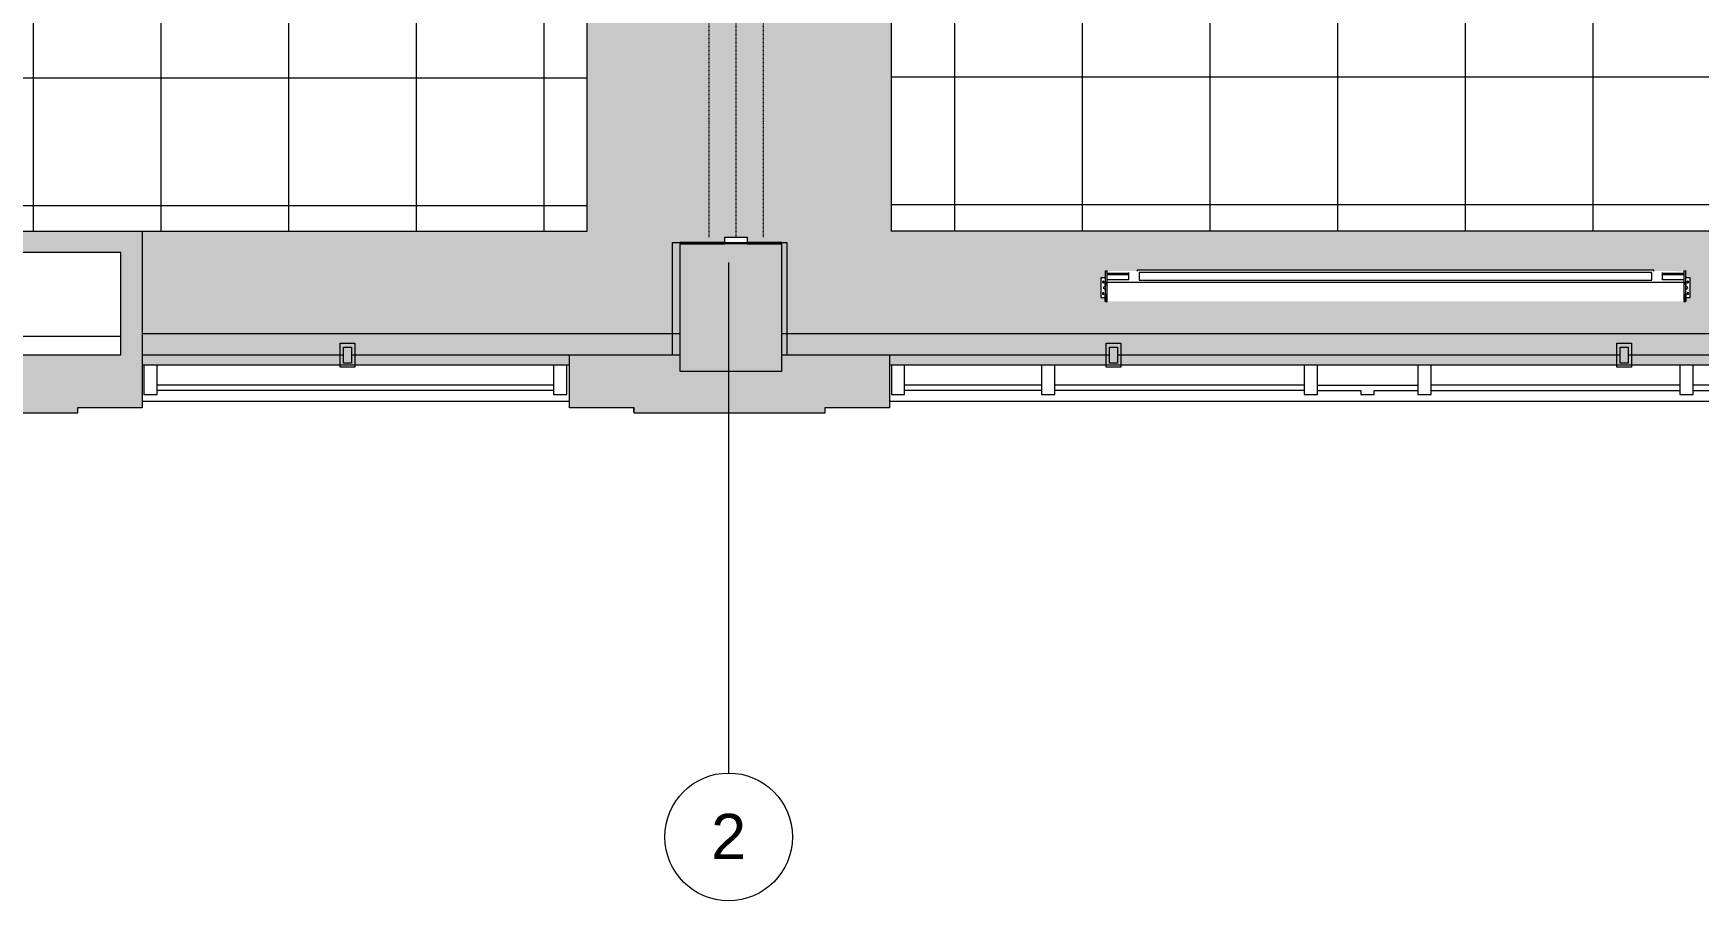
# Model space of a CAD drawing. Header units: inches. Extents: x 389 to 3083, y 11893 to 13691.
# Drawn here: x 789.4 to 1102.5, y 12012.5 to 12175.6 of the extents above; entities that cross this region are included whole.
import ezdxf

# ---------------------------------------------------------------- set-up
doc = ezdxf.new("R2010")
doc.units = ezdxf.units.IN
doc.header["$MEASUREMENT"] = 0
doc.linetypes.add('X2$0$Dash', pattern=[0.25, 0.125, -0.125])
for name, color, linetype, lineweight in [('X2$0$A-CLNG', 13, 'Continuous', 13), ('X2$0$A-CLNG-PATT', 13, 'Continuous', 13), ('X2$0$A-Cols-Extr', 7, 'Continuous', 9), ('X2$0$A-GLAZ', 151, 'Continuous', 13), ('X2$0$A-WALL', 113, 'Continuous', 13), ('X2$0$A-Wall-Extr', 7, 'Continuous', 9), ('X2$0$A-WALL-PATT', 111, 'Continuous', 13), ('X2$0$E-ELEC-FIXT', 91, 'Continuous', 9), ('X2$0$Plaza America_Tower 1_2nd Floor -REVIT_dwg', 8, 'Continuous', 9), ('X2$0$Q-SPCQ', 91, 'Continuous', 9), ('X2$0$Q-SPCQ-HDLN', 91, 'X2$0$Dash', 9), ('X2$0$S-COLS', 52, 'Continuous', 13), ('X2$0$S-GRID', 1, 'Continuous', 9), ('X2$0$S-GRID-IDEN', 1, 'Continuous', 9)]:
    doc.layers.add(name, color=color, linetype=linetype, lineweight=lineweight)
doc.styles.add('X2$0$Swis721 Lt BT', font='swissl.ttf', dxfattribs={"height": 8.514638})

# ---------------------------------------------------------------- blocks, each defined once
blk = doc.blocks.new('X2$0$PS - Duplex - Duplex-V1-FIRST FLOOR')
at = {"layer": 'X2$0$E-ELEC-FIXT'}
for p, q in [((-1.375, -2.25), (-1.375, 2.25)), ((-1.375, 2.25), (1.375, 2.25)), ((-0.75, -1.5), (-0.75, 1.5)), ((-0.75, 1.5), (0.75, 1.5)), ((0.75, 1.5), (0.75, -1.5)), ((1.375, 2.25), (1.375, -2.25)), ((1.375, -2.25), (-1.375, -2.25)), ((0.75, -1.5), (-0.75, -1.5))]:
    blk.add_line(p, q, dxfattribs=at)
blk = doc.blocks.new('X2$0$Plaza America_Tower 1_2nd Floor -REVIT_dwg-5250115-FIRST FLOOR')
at = {"layer": 'X2$0$A-Cols-Extr', "flags": 128}
blk.add_lwpolyline([(25851.16, 12115.17), (25851.16, 12136.23), (25872.64, 12136.23), (25872.64, 12115.17)], dxfattribs=at)
at = {"layer": 'X2$0$A-GLAZ'}
for p, q in [((25751.48, 12115.17), (25789.35, 12115.17)), ((25790.85, 12115.17), (25831.82, 12115.17)), ((25891.98, 12115.17), (25933.35, 12115.17)), ((25934.85, 12115.17), (26029.35, 12115.17)), ((26030.85, 12115.17), (26071.82, 12115.17)), ((25828.82, 12109.42), (25754.32, 12109.42)), ((25828.82, 12108.42), (25754.32, 12108.42)), ((25920.57, 12109.42), (25894.82, 12109.42)), ((25920.57, 12108.42), (25894.82, 12108.42)), ((25969.95, 12109.42), (25923.07, 12109.42)), ((25969.95, 12108.42), (25923.07, 12108.42)), ((25972.45, 12109.42), (25991.32, 12109.42)), ((25993.82, 12109.48), (26040.57, 12109.48)), ((25993.82, 12108.42), (26040.57, 12108.42)), ((26043.07, 12109.48), (26068.82, 12109.48)), ((26043.07, 12108.42), (26068.82, 12108.42)), ((25751.48, 12106.42), (25831.82, 12106.42)), ((25891.98, 12106.42), (26071.82, 12106.42))]:
    blk.add_line(p, q, dxfattribs=at)
at = {"layer": 'X2$0$A-GLAZ', "flags": 128}
for points in [[(25751.82, 12107.67), (25754.32, 12107.67), (25754.32, 12113.17), (25751.82, 12113.17)], [(25828.82, 12113.17), (25828.82, 12107.67), (25831.32, 12107.67), (25831.32, 12113.17)], [(25894.82, 12107.67), (25894.82, 12113.17), (25892.32, 12113.17), (25892.32, 12107.67)], [(25920.57, 12113.17), (25920.57, 12107.67), (25923.07, 12107.67), (25923.07, 12113.17)], [(25972.45, 12113.17), (25969.95, 12113.17), (25969.95, 12107.67), (25972.45, 12107.67)], [(25991.32, 12113.17), (25991.32, 12107.67), (25993.82, 12107.67), (25993.82, 12113.17)], [(26040.57, 12113.21), (26040.57, 12107.71), (26043.07, 12107.71), (26043.07, 12113.21)]]:
    blk.add_lwpolyline(points, close=True, dxfattribs=at)
blk.add_lwpolyline([(25972.45, 12108.42), (25980.57, 12108.42), (25980.57, 12107.67), (25983.07, 12107.67), (25983.07, 12108.42), (25991.32, 12108.42)], dxfattribs=at)
at = {"layer": 'X2$0$A-Wall-Extr'}
blk.add_line((25698.33, 12118.67), (25747.48, 12118.67), dxfattribs=at)
at = {"layer": 'X2$0$A-Wall-Extr', "flags": 128}
blk.add_lwpolyline([(25843.82, 12105.17), (25843.82, 12104.43), (25843.98, 12104.43)], dxfattribs=at)
blk = doc.blocks.new('X2$0$W- Folding_Partition - Modernfold 942-5326125-FIRST FLOOR')
at = {"layer": 'X2$0$Q-SPCQ'}
for p, q in [((-55, -23.11), (-55, 15.11)), ((-55, 15.11), (-50.75, 15.11)), ((-50.75, 15.11), (-50.75, -23.11)), ((-50.5, -23.11), (-50.5, 15.11)), ((-50.5, 15.11), (-46.25, 15.11)), ((-46.25, 15.11), (-46.25, -23.11)), ((-45.92, -23.11), (-45.92, 15.11)), ((-45.92, 15.11), (-41.67, 15.11)), ((-41.67, 15.11), (-41.67, -23.11)), ((-41.42, -23.11), (-41.42, 15.11)), ((-41.42, 15.11), (-37.17, 15.11)), ((-37.17, 15.11), (-37.17, -23.11)), ((-36.83, -23.11), (-36.83, 15.11)), ((-36.83, 15.11), (-32.58, 15.11)), ((-32.58, 15.11), (-32.58, -23.11)), ((-32.33, -23.11), (-32.33, 15.11)), ((-32.33, 15.11), (-28.08, 15.11)), ((-28.08, 15.11), (-28.08, -23.11)), ((-27.75, -23.11), (-27.75, 15.11)), ((-27.75, 15.11), (-23.5, 15.11)), ((-23.5, 15.11), (-23.5, -23.11)), ((-23.25, -23.11), (-23.25, 15.11)), ((-23.25, 15.11), (-19, 15.11)), ((-19, 15.11), (-19, -23.11)), ((-323.18, 1.12), (-322.93, 1.12)), ((-323.18, -6.13), (-323.18, -1.88)), ((-323.18, -1.88), (-321.93, -1.88)), ((-321.93, -1.88), (-321.93, -6.13)), ((-18.75, -6.13), (-18.75, -1.88)), ((-18.75, -1.88), (-17.5, -1.88)), ((-17.5, -1.88), (-17.5, -6.13)), ((-321.93, -6.13), (-323.18, -6.13)), ((-17.5, -6.13), (-18.75, -6.13)), ((-323.18, -9.13), (-322.93, -9.13)), ((-50.75, -23.11), (-55, -23.11)), ((-46.25, -23.11), (-50.5, -23.11)), ((-41.67, -23.11), (-45.92, -23.11)), ((-37.17, -23.11), (-41.42, -23.11)), ((-32.58, -23.11), (-36.83, -23.11)), ((-28.08, -23.11), (-32.33, -23.11)), ((-23.5, -23.11), (-27.75, -23.11)), ((-19, -23.11), (-23.25, -23.11))]:
    blk.add_line(p, q, dxfattribs=at)
at = {"layer": 'X2$0$Q-SPCQ-HDLN'}
for p, q in [((-19, 1.12), (-321.93, 1.12)), ((-19, -4), (-321.93, -4)), ((-19, -9.13), (-321.93, -9.13))]:
    blk.add_line(p, q, dxfattribs=at)
blk = doc.blocks.new('X2$0$Concrete-Rectangular-Column - 19 X 24-V4-FIRST FLOOR')
at = {"layer": 'X2$0$S-COLS'}
blk.add_hatch(color=256, dxfattribs=at).paths.add_polyline_path([(-7.8, -12), (9.5, -12), (9.5, 12), (-9.5, 12), (-9.5, -12)], flags=0)
for p, q in [((-9.5, 12), (-1.16, 12)), ((-9.5, -12), (-9.5, 12)), ((3.09, 12), (9.5, 12)), ((9.5, 12), (9.5, -12)), ((9.5, -12), (-9.5, -12))]:
    blk.add_line(p, q, dxfattribs=at)
blk = doc.blocks.new('X2$0$ElectricScreen_Contour-Electrol_HDTV-Format_Dalite - Parametric-5194675-FIRST FLOOR')
at = {"layer": 'X2$0$Q-SPCQ'}
for p, q in [((-64.96, 0.93), (-64.96, 0.93)), ((-64.96, 0.76), (-64.96, 0.75)), ((-64.96, 0.75), (-64.96, -0.9)), ((-64.89, 1), (-64.58, 1)), ((-64.58, -1.15), (-64.58, 1)), ((-60.58, 0.48), (-64.58, 0.48)), ((-64.58, 0.33), (-60.58, 0.33)), ((-60.58, 0.69), (-60.58, -0.69)), ((-58.93, 1.13), (-58.93, 0.95)), ((38.16, 1.13), (-58.93, 1.13)), ((37.82, 0.73), (-58.58, 0.73)), ((-58.58, 0.73), (-58.58, -0.73)), ((37.82, -0.73), (37.82, 0.73)), ((38.16, 0.95), (38.16, 1.13)), ((39.82, -0.69), (39.82, 0.69)), ((43.82, 0.48), (39.82, 0.48)), ((39.82, 0.33), (43.82, 0.33)), ((43.82, 1), (43.82, -1.15)), ((43.82, 1), (44.13, 1)), ((44.2, -0.9), (44.2, 0.75)), ((-65.77, -0.33), (-65.77, -3.99)), ((-64.96, -0.33), (-65.77, -0.33)), ((-64.96, -0.9), (-64.96, -0.93)), ((-64.96, -0.93), (-64.96, -0.9)), ((-64.96, -1.68), (-64.96, -0.9)), ((-64.96, -0.93), (-64.96, -1.01)), ((-64.96, -1.01), (-64.96, -0.93)), ((-64.96, -1.01), (-64.96, -1.24)), ((-64.96, -1.24), (-64.96, -1.01)), ((-64.96, -1.24), (-64.96, -1.43)), ((-64.96, -1.43), (-64.96, -1.24)), ((-64.96, -1.43), (-64.96, -1.68)), ((-64.96, -1.68), (-64.96, -1.43)), ((-64.96, -1.68), (-64.96, -3.29)), ((-64.93, -1.14), (-64.93, -1.65)), ((-64.89, -1.15), (-64.58, -1.15)), ((-64.58, -0.63), (-60.58, -0.63)), ((-64.58, -1.12), (43.82, -1.12)), ((-64.58, -1.14), (-64.58, -1.2)), ((-64.58, -1.17), (-64.58, -1.15)), ((-64.58, -1.23), (-64.58, -1.17)), ((-64.58, -1.38), (-64.58, -1.23)), ((-64.58, -1.51), (-64.58, -1.38)), ((-64.58, -1.68), (-64.58, -1.51)), ((-64.58, -3.29), (-64.58, -1.68)), ((-58.58, -0.73), (37.82, -0.73)), ((39.82, -0.63), (43.82, -0.63)), ((43.82, -1.2), (43.82, -1.14)), ((43.82, -1.15), (43.82, -1.17)), ((43.82, -1.15), (44.13, -1.15)), ((43.82, -1.17), (43.82, -1.23)), ((43.82, -1.23), (43.82, -1.38)), ((43.82, -1.38), (43.82, -1.51)), ((43.82, -1.51), (43.82, -1.68)), ((43.82, -1.68), (43.82, -3.29)), ((44.16, -1.65), (44.16, -1.14)), ((45.01, -0.33), (44.2, -0.33)), ((44.2, -0.93), (44.2, -0.9)), ((44.2, -0.9), (44.2, -1.68)), ((44.2, -0.9), (44.2, -0.93)), ((44.2, -1.01), (44.2, -0.93)), ((44.2, -0.93), (44.2, -1.01)), ((44.2, -1.24), (44.2, -1.01)), ((44.2, -1.01), (44.2, -1.24)), ((44.2, -1.43), (44.2, -1.24)), ((44.2, -1.24), (44.2, -1.43)), ((44.2, -1.68), (44.2, -1.43)), ((44.2, -1.43), (44.2, -1.68)), ((44.2, -3.29), (44.2, -1.68)), ((45.01, -3.99), (45.01, -0.33)), ((-65.77, -3.99), (-64.96, -3.99)), ((-64.96, -3.29), (-64.96, -3.5)), ((-64.96, -3.5), (-64.96, -3.29)), ((-64.96, -4.41), (-64.96, -3.29)), ((-64.96, -3.5), (-64.96, -3.68)), ((-64.96, -3.68), (-64.96, -3.5)), ((-64.96, -3.68), (-64.96, -3.83)), ((-64.96, -3.83), (-64.96, -3.68)), ((-64.96, -3.83), (-64.96, -3.99)), ((-64.96, -3.99), (-64.96, -3.83)), ((-64.96, -3.99), (-64.96, -4.14)), ((-64.96, -4.14), (-64.96, -3.99)), ((-64.96, -4.14), (-64.96, -4.28)), ((-64.96, -4.28), (-64.96, -4.14)), ((-64.96, -4.28), (-64.96, -4.34)), ((-64.96, -4.34), (-64.96, -4.28)), ((-64.96, -4.34), (-64.96, -4.42)), ((-64.96, -4.42), (-64.96, -4.34)), ((-64.96, -4.5), (-64.96, -4.41)), ((-64.96, -4.43), (-64.96, -4.41)), ((-64.96, -4.42), (-64.96, -4.47)), ((-64.96, -4.47), (-64.96, -4.42)), ((-64.96, -4.44), (-64.96, -4.43)), ((-64.96, -4.46), (-64.96, -4.44)), ((-64.96, -4.48), (-64.96, -4.46)), ((-64.96, -4.47), (-64.96, -4.5)), ((-64.96, -4.5), (-64.96, -4.47)), ((-64.96, -4.49), (-64.96, -4.48)), ((-64.96, -4.5), (-64.96, -4.49)), ((-64.96, -4.5), (-64.93, -4.5)), ((-64.96, -4.5), (-64.96, -4.5)), ((-64.96, -4.5), (-64.96, -4.5)), ((-64.96, -4.5), (-64.96, -4.5)), ((-64.96, -4.5), (-64.96, -4.5)), ((-64.96, -4.68), (-64.96, -4.68)), ((-64.93, -3.29), (-64.93, -4.72)), ((-64.89, -4.75), (-64.58, -4.75)), ((-64.58, -3.54), (-64.58, -3.29)), ((-64.58, -3.76), (-64.58, -3.54)), ((-64.58, -3.95), (-64.58, -3.76)), ((-64.58, -4.14), (-64.58, -3.95)), ((-64.58, -4.31), (-64.58, -4.14)), ((-64.58, -4.49), (-64.58, -4.31)), ((-64.58, -4.56), (-64.58, -4.49)), ((-64.58, -4.65), (-64.58, -4.56)), ((-64.58, -4.71), (-64.58, -4.65)), ((-64.58, -4.75), (-64.58, -4.71)), ((-64.58, -4.71), (-64.58, -4.72)), ((-64.58, -4.75), (-64.58, -4.73)), ((-64.58, -4.75), (-64.58, -4.75)), ((-64.58, -4.75), (-64.58, -4.75)), ((43.82, -3.29), (43.82, -3.54)), ((43.82, -3.54), (43.82, -3.76)), ((43.82, -3.76), (43.82, -3.95)), ((43.82, -3.95), (43.82, -4.14)), ((43.82, -4.14), (43.82, -4.31)), ((43.82, -4.31), (43.82, -4.49)), ((43.82, -4.49), (43.82, -4.56)), ((43.82, -4.56), (43.82, -4.65)), ((43.82, -4.65), (43.82, -4.71)), ((43.82, -4.71), (43.82, -4.75)), ((43.82, -4.72), (43.82, -4.71)), ((43.82, -4.73), (43.82, -4.75)), ((43.82, -4.75), (44.13, -4.75)), ((43.82, -4.75), (43.82, -4.75)), ((43.82, -4.75), (43.82, -4.75)), ((44.16, -4.72), (44.16, -3.29)), ((44.16, -4.5), (44.2, -4.5)), ((44.2, -3.5), (44.2, -3.29)), ((44.2, -3.29), (44.2, -4.41)), ((44.2, -3.29), (44.2, -3.5)), ((44.2, -3.68), (44.2, -3.5)), ((44.2, -3.5), (44.2, -3.68)), ((44.2, -3.83), (44.2, -3.68)), ((44.2, -3.68), (44.2, -3.83)), ((44.2, -3.99), (44.2, -3.83)), ((44.2, -3.83), (44.2, -3.99)), ((44.2, -3.99), (45.01, -3.99)), ((44.2, -4.14), (44.2, -3.99)), ((44.2, -3.99), (44.2, -4.14)), ((44.2, -4.28), (44.2, -4.14)), ((44.2, -4.14), (44.2, -4.28)), ((44.2, -4.34), (44.2, -4.28)), ((44.2, -4.28), (44.2, -4.34)), ((44.2, -4.42), (44.2, -4.34)), ((44.2, -4.34), (44.2, -4.42)), ((44.2, -4.41), (44.2, -4.5)), ((44.2, -4.41), (44.2, -4.43)), ((44.2, -4.47), (44.2, -4.42)), ((44.2, -4.42), (44.2, -4.47)), ((44.2, -4.43), (44.2, -4.44)), ((44.2, -4.44), (44.2, -4.46)), ((44.2, -4.46), (44.2, -4.48)), ((44.2, -4.5), (44.2, -4.47)), ((44.2, -4.47), (44.2, -4.5)), ((44.2, -4.48), (44.2, -4.49)), ((44.2, -4.49), (44.2, -4.5)), ((44.2, -4.5), (44.2, -4.5)), ((44.2, -4.5), (44.2, -4.5)), ((44.2, -4.5), (44.2, -4.5)), ((44.2, -4.5), (44.2, -4.5)), ((44.2, -4.68), (44.2, -4.68))]:
    blk.add_line(p, q, dxfattribs=at)
at = {"layer": 'X2$0$Q-SPCQ', "flags": 128}
for points in [[(-64.96, 0.92), (-64.96, 0.92), (-64.96, 0.91), (-64.96, 0.91), (-64.96, 0.91)], [(-64.96, 0.92), (-64.96, 0.92), (-64.96, 0.92), (-64.96, 0.92), (-64.96, 0.92)], [(-64.96, 0.91), (-64.96, 0.9), (-64.96, 0.9), (-64.96, 0.89), (-64.96, 0.89), (-64.96, 0.88)], [(-64.96, 0.88), (-64.96, 0.88), (-64.96, 0.87), (-64.96, 0.86), (-64.96, 0.86), (-64.96, 0.85)], [(-64.96, 0.85), (-64.96, 0.84), (-64.96, 0.84), (-64.96, 0.83), (-64.96, 0.82), (-64.96, 0.81)], [(-64.96, 0.81), (-64.96, 0.8), (-64.96, 0.79), (-64.96, 0.79), (-64.96, 0.78), (-64.96, 0.77), (-64.96, 0.76)], [(44.2, 0.91), (44.2, 0.91), (44.2, 0.91), (44.2, 0.92), (44.2, 0.92)], [(44.2, 0.92), (44.2, 0.92), (44.2, 0.92), (44.2, 0.92), (44.2, 0.92)], [(44.2, 0.88), (44.2, 0.89), (44.2, 0.89), (44.2, 0.9), (44.2, 0.9), (44.2, 0.91)], [(44.2, 0.85), (44.2, 0.86), (44.2, 0.87), (44.2, 0.87), (44.2, 0.88), (44.2, 0.88)], [(44.2, 0.81), (44.2, 0.82), (44.2, 0.83), (44.2, 0.84), (44.2, 0.85), (44.2, 0.85)], [(44.2, 0.76), (44.2, 0.77), (44.2, 0.78), (44.2, 0.79), (44.2, 0.8), (44.2, 0.81), (44.2, 0.81)], [(44.2, 0.75), (44.2, 0.76), (44.2, 0.76)], [(-64.96, -3.53), (-64.96, -3.48), (-64.96, -3.42), (-64.96, -3.36), (-64.96, -3.31), (-64.96, -3.29)], [(-64.96, -3.74), (-64.96, -3.68), (-64.96, -3.63), (-64.96, -3.58), (-64.96, -3.53)], [(-64.96, -3.91), (-64.96, -3.86), (-64.96, -3.81), (-64.96, -3.76), (-64.96, -3.74)], [(-64.96, -4.1), (-64.96, -4.05), (-64.96, -4), (-64.96, -3.95), (-64.96, -3.91)], [(-64.96, -4.26), (-64.96, -4.22), (-64.96, -4.18), (-64.96, -4.13), (-64.96, -4.1)], [(-64.96, -4.43), (-64.96, -4.4), (-64.96, -4.36), (-64.96, -4.32), (-64.96, -4.29), (-64.96, -4.26)], [(-64.96, -4.41), (-64.96, -4.42), (-64.96, -4.43), (-64.96, -4.44), (-64.96, -4.45), (-64.96, -4.46)], [(-64.96, -4.5), (-64.96, -4.47), (-64.96, -4.44), (-64.96, -4.43)], [(-64.96, -4.46), (-64.96, -4.47), (-64.96, -4.48), (-64.96, -4.49), (-64.96, -4.5), (-64.96, -4.5)], [(-64.96, -4.5), (-64.96, -4.51), (-64.96, -4.52), (-64.96, -4.53), (-64.96, -4.54), (-64.96, -4.55), (-64.96, -4.56)], [(-64.96, -4.59), (-64.96, -4.57), (-64.96, -4.54), (-64.96, -4.52), (-64.96, -4.5)], [(-64.96, -4.56), (-64.96, -4.57), (-64.96, -4.58), (-64.96, -4.58), (-64.96, -4.59), (-64.96, -4.6), (-64.96, -4.6)], [(-64.96, -4.64), (-64.96, -4.63), (-64.96, -4.61), (-64.96, -4.59), (-64.96, -4.59)], [(-64.96, -4.6), (-64.96, -4.61), (-64.96, -4.62), (-64.96, -4.62), (-64.96, -4.63), (-64.96, -4.63)], [(-64.96, -4.63), (-64.96, -4.64), (-64.96, -4.65), (-64.96, -4.65), (-64.96, -4.66), (-64.96, -4.66), (-64.96, -4.66)], [(-64.96, -4.68), (-64.96, -4.67), (-64.96, -4.66), (-64.96, -4.65), (-64.96, -4.64)], [(-64.96, -4.66), (-64.96, -4.66), (-64.96, -4.67), (-64.96, -4.67), (-64.96, -4.67), (-64.96, -4.68), (-64.96, -4.68)], [(-64.96, -4.68), (-64.96, -4.68), (-64.96, -4.68), (-64.96, -4.68)], [(-64.96, -4.68), (-64.96, -4.68), (-64.96, -4.68), (-64.96, -4.68)], [(-64.89, -4.75), (-64.89, -4.75), (-64.89, -4.75), (-64.89, -4.75), (-64.9, -4.75), (-64.9, -4.75), (-64.9, -4.75), (-64.91, -4.75), (-64.91, -4.75), (-64.91, -4.75), (-64.91, -4.75), (-64.92, -4.75), (-64.92, -4.75), (-64.92, -4.75), (-64.92, -4.74), (-64.93, -4.74), (-64.93, -4.74), (-64.93, -4.74), (-64.93, -4.74), (-64.93, -4.74), (-64.94, -4.73), (-64.94, -4.73), (-64.94, -4.73), (-64.94, -4.73), (-64.94, -4.72), (-64.95, -4.72), (-64.95, -4.72), (-64.95, -4.72), (-64.95, -4.71), (-64.95, -4.71), (-64.95, -4.71), (-64.95, -4.71), (-64.95, -4.7), (-64.95, -4.7), (-64.96, -4.7), (-64.96, -4.7), (-64.96, -4.69), (-64.96, -4.69), (-64.96, -4.69)], [(44.2, -4.68), (44.2, -4.69), (44.2, -4.69), (44.2, -4.69), (44.19, -4.7), (44.19, -4.7), (44.19, -4.7), (44.19, -4.7), (44.19, -4.71), (44.19, -4.71), (44.19, -4.71), (44.19, -4.71), (44.19, -4.72), (44.19, -4.72), (44.18, -4.72), (44.18, -4.72), (44.18, -4.73), (44.18, -4.73), (44.18, -4.73), (44.18, -4.73), (44.17, -4.73), (44.17, -4.74), (44.17, -4.74), (44.17, -4.74), (44.17, -4.74), (44.16, -4.74), (44.16, -4.74), (44.16, -4.75), (44.16, -4.75), (44.15, -4.75), (44.15, -4.75), (44.15, -4.75), (44.15, -4.75), (44.14, -4.75), (44.14, -4.75), (44.14, -4.75), (44.13, -4.75), (44.13, -4.75), (44.13, -4.75), (44.13, -4.75), (44.13, -4.75)], [(44.2, -3.29), (44.2, -3.34), (44.2, -3.4), (44.2, -3.45), (44.2, -3.51), (44.2, -3.53)], [(44.2, -3.53), (44.2, -3.59), (44.2, -3.64), (44.2, -3.69), (44.2, -3.74)], [(44.2, -3.74), (44.2, -3.79), (44.2, -3.84), (44.2, -3.89), (44.2, -3.91)], [(44.2, -3.91), (44.2, -3.96), (44.2, -4.01), (44.2, -4.06), (44.2, -4.1)], [(44.2, -4.1), (44.2, -4.14), (44.2, -4.19), (44.2, -4.23), (44.2, -4.26)], [(44.2, -4.26), (44.2, -4.3), (44.2, -4.34), (44.2, -4.37), (44.2, -4.41), (44.2, -4.43)], [(44.2, -4.46), (44.2, -4.45), (44.2, -4.44), (44.2, -4.43), (44.2, -4.42), (44.2, -4.41)], [(44.2, -4.43), (44.2, -4.46), (44.2, -4.49), (44.2, -4.5)], [(44.2, -4.5), (44.2, -4.49), (44.2, -4.48), (44.2, -4.47), (44.2, -4.46), (44.2, -4.46)], [(44.2, -4.56), (44.2, -4.55), (44.2, -4.54), (44.2, -4.53), (44.2, -4.52), (44.2, -4.51), (44.2, -4.5)], [(44.2, -4.5), (44.2, -4.52), (44.2, -4.55), (44.2, -4.57), (44.2, -4.59)], [(44.2, -4.6), (44.2, -4.59), (44.2, -4.59), (44.2, -4.58), (44.2, -4.57), (44.2, -4.56), (44.2, -4.56)], [(44.2, -4.59), (44.2, -4.61), (44.2, -4.62), (44.2, -4.64), (44.2, -4.64)], [(44.2, -4.63), (44.2, -4.63), (44.2, -4.62), (44.2, -4.61), (44.2, -4.61), (44.2, -4.6)], [(44.2, -4.66), (44.2, -4.66), (44.2, -4.65), (44.2, -4.65), (44.2, -4.64), (44.2, -4.63), (44.2, -4.63)], [(44.2, -4.64), (44.2, -4.65), (44.2, -4.67), (44.2, -4.67), (44.2, -4.68)], [(44.2, -4.68), (44.2, -4.68), (44.2, -4.67), (44.2, -4.67), (44.2, -4.67), (44.2, -4.66), (44.2, -4.66)], [(44.2, -4.68), (44.2, -4.68), (44.2, -4.68), (44.2, -4.68), (44.2, -4.68)], [(44.2, -4.68), (44.2, -4.68), (44.2, -4.68), (44.2, -4.68)]]:
    blk.add_lwpolyline(points, dxfattribs=at)
at = {"layer": 'X2$0$Q-SPCQ'}
for centre, radius, start, end in [((-65.34, -1.09), 0.151, 0, 180), ((-65.34, -1.09), 0.151, 180, 360), ((-65.34, -3.24), 0.151, 0, 180), ((-65.1, -2.16), 0.21, 45, 180), ((-65.1, -2.16), 0.21, 180, 315), ((44.34, -2.16), 0.21, 360, 135), ((44.34, -2.16), 0.21, 225, 360), ((44.58, -1.09), 0.151, 360, 180), ((44.58, -1.09), 0.151, 180, 360), ((44.58, -3.24), 0.151, 360, 180), ((-65.34, -3.24), 0.151, 180, 360), ((44.58, -3.24), 0.151, 180, 360)]:
    blk.add_arc(centre, radius, start, end, dxfattribs=at)
for points in [[(-64.96, 0.93), (-64.96, 0.93), (-64.96, 0.94), (-64.95, 0.95), (-64.95, 0.96), (-64.94, 0.97), (-64.94, 0.98), (-64.93, 0.98), (-64.92, 0.99), (-64.91, 0.99), (-64.9, 0.99), (-64.89, 1), (-64.89, 1)], [(44.13, 1), (44.13, 1), (44.14, 0.99), (44.15, 0.99), (44.16, 0.99), (44.17, 0.98), (44.18, 0.98), (44.18, 0.97), (44.19, 0.96), (44.19, 0.95), (44.19, 0.94), (44.2, 0.93), (44.2, 0.93)], [(-64.96, -1.08), (-64.96, -1.08), (-64.96, -1.09), (-64.95, -1.1), (-64.95, -1.11), (-64.94, -1.12), (-64.94, -1.13), (-64.93, -1.13), (-64.92, -1.14), (-64.91, -1.14), (-64.9, -1.15), (-64.89, -1.15), (-64.89, -1.15)], [(44.13, -1.15), (44.13, -1.15), (44.14, -1.15), (44.15, -1.14), (44.16, -1.14), (44.17, -1.13), (44.18, -1.13), (44.18, -1.12), (44.19, -1.11), (44.19, -1.1), (44.19, -1.09), (44.2, -1.08), (44.2, -1.08)]]:
    blk.add_open_spline(points, degree=3, knots=[0, 0, 0, 0, 0.166667, 0.25, 0.333333, 0.416667, 0.5, 0.583333, 0.666667, 0.75, 0.833333, 1, 1, 1, 1], dxfattribs=at)
blk = doc.blocks.new('X2$0$Grid - Grid Head - Circle-50561-FIRST FLOOR')
at = {"layer": 'X2$0$S-GRID-IDEN'}
blk.add_circle((0, 0), 0.125, dxfattribs=at)

msp = doc.modelspace()

# ---------------------------------------------------------------- hatches: boundary and pattern name
at = {"layer": 'X2$0$A-CLNG-PATT'}
h = msp.add_hatch(dxfattribs=at)
h.set_pattern_fill('FP2_63', color=256, style=0, pattern_type=2)
h.set_pattern_definition([(0, (-24941.6016, 0), (15.36, 3.84), [1.267, -10.253, 1.267, -10.253, -61.44]), (0, (-24941.6016, 0), (15.36, 3.84), [-23.04, 1.267, -21.773, 1.267, -10.253, -26.88]), (0, (-24941.6016, 0), (15.36, 3.84), [-57.6, 1.267, -6.413, 1.267, -17.933]), (120, (-24935.8416, 1.92), (-11.00553755, 11.3821502), [1.267, -10.253, 1.267, -10.253, -61.44]), (120, (-24935.8416, 1.92), (-11.00553755, 11.3821502), [-23.04, 1.267, -21.773, 1.267, -10.253, -26.88]), (120, (-24935.8416, 1.92), (-11.00553755, 11.3821502), [-57.6, 1.267, -6.413, 1.267, -17.933]), (240, (-24933.9216, 9.6), (-4.35446245, -15.2221502), [1.267, -10.253, 1.267, -10.253, -61.44]), (240, (-24933.9216, 9.6), (-4.35446245, -15.2221502), [-23.04, 1.267, -21.773, 1.267, -10.253, -26.88]), (240, (-24933.9216, 9.6), (-4.35446245, -15.2221502), [-57.6, 1.267, -6.413, 1.267, -17.933])])
h.paths.add_polyline_path([(749.72, 12113.17), (749.72, 12115.17), (752.73, 12115.17), (752.73, 12119.17), (598.68, 12119.17), (598.71, 12115.17), (604.97, 12115.17), (604.97, 12113.17), (700.38, 12113.17)], flags=0)
h.paths.add_polyline_path([(2630.46, 12113.17), (2710.45, 12113.17), (2710.45, 12120.17), (2609.88, 12120.17), (2609.88, 12116.17), (2630.46, 12116.17)], flags=0)
h.paths.add_polyline_path([(2786.25, 12113.17), (2915.46, 12113.17), (2915.46, 12116.17), (2921.83, 12116.17), (2921.83, 12120.17), (2770.45, 12120.17), (2770.45, 12113.17)], flags=0)
h.paths.add_polyline_path([(960.55, 12113.17), (1130.22, 12113.17), (1130.22, 12115.17), (1151.04, 12115.17), (1151.04, 12119.17), (930.04, 12119.17), (930.04, 12115.17), (950.38, 12115.17), (950.38, 12113.17), (950.68, 12113.17)], flags=0)
h.paths.add_polyline_path([(1430.38, 12113.17), (1509.71, 12113.17), (1509.71, 12116.42), (1514.71, 12116.42), (1514.71, 12119.17), (1410.04, 12119.17), (1410.04, 12115.17), (1430.38, 12115.17)], flags=0)
h.paths.add_polyline_path([(2090.04, 12113.17), (2090.04, 12116.17), (2110.87, 12116.17), (2110.87, 12120.17), (2004.87, 12120.17), (2004.87, 12116.23), (2009.71, 12116.23), (2009.71, 12113.17), (2013.18, 12113.17)], flags=0)
h.paths.add_polyline_path([(809.88, 12113.17), (890.22, 12113.17), (890.22, 12115.17), (911.04, 12115.17), (911.04, 12119.17), (809.88, 12119.17), (809.88, 12115.17)], flags=0)
h.paths.add_polyline_path([(1218.41, 12113.17), (1370.22, 12113.17), (1370.22, 12115.17), (1391.04, 12115.17), (1391.04, 12119.17), (1222.66, 12119.17), (1222.66, 12113.24), (1217.78, 12113.24), (1217.78, 12119.17), (1170.04, 12119.17), (1170.04, 12115.17), (1190.38, 12115.17), (1190.38, 12113.17), (1217.78, 12113.17)], flags=0)
h.paths.add_polyline_path([(2330.04, 12113.21), (2330.04, 12116.17), (2350.63, 12116.17), (2350.6, 12120.17), (2252.57, 12120.17), (2252.57, 12113.28), (2247.7, 12113.28), (2247.7, 12120.17), (2146.21, 12120.17), (2146.21, 12116.17), (2150.21, 12116.17), (2150.21, 12113.21), (2264.78, 12113.21)], flags=0)
h.paths.add_polyline_path([(2438.6, 12113.21), (2574.41, 12113.21), (2574.41, 12120.17), (2369.63, 12120.17), (2369.63, 12116.17), (2390.21, 12116.17), (2390.21, 12113.21)], flags=0)
h.paths.add_polyline_path([(2766.2, 12116.17), (2766.2, 12120.17), (2714.7, 12120.17), (2714.7, 12116.17), (2756.79, 12116.17)], flags=0)
h.paths.add_polyline_path([(2582.46, 12116.17), (2590.88, 12116.17), (2590.88, 12120.17), (2578.66, 12120.17), (2578.66, 12116.17)], flags=0)
h.paths.add_polyline_path([(2141.33, 12116.17), (2141.33, 12120.17), (2129.87, 12120.17), (2129.87, 12116.17), (2138.04, 12116.17)], flags=0)
h.paths.add_polyline_path([(2950.45, 12141.26), (2950.45, 12150.42), (2952.95, 12150.42), (2952.95, 12295.1), (2950.7, 12295.1), (2950.7, 12337.45), (2946.7, 12337.45), (2946.7, 12141.26), (2950.44, 12141.26)], flags=0)
h.paths.add_polyline_path([(573.78, 12141.56), (573.78, 12341.92), (569.72, 12341.92), (569.71, 12295.17), (567.46, 12295.17), (567.46, 12150.42), (569.78, 12150.42), (569.78, 12141.56)], flags=0)
h.paths.add_polyline_path([(2946.48, 12365.35), (2950.71, 12365.35), (2950.72, 12412.17), (2952.97, 12412.17), (2952.97, 12492.67), (2950.72, 12492.67), (2950.72, 12552.67), (2952.7, 12552.67), (2952.7, 12633.17), (2950.45, 12633.17), (2950.42, 12641.67), (2946.45, 12641.67), (2946.45, 12365.35)], flags=0)
h.paths.add_polyline_path([(569.72, 12365.92), (573.72, 12365.92), (573.72, 12403.92), (569.72, 12403.92), (569.72, 12385.92)], flags=0)
h.paths.add_polyline_path([(569.72, 12408.79), (573.72, 12408.79), (573.72, 12512.67), (569.72, 12512.67), (569.71, 12492.67), (567.72, 12492.67), (567.72, 12412.17), (569.72, 12412.17), (569.72, 12408.79)], flags=0)
h.paths.add_polyline_path([(2946.45, 12688.92), (2950.45, 12688.92), (2950.45, 12711.17), (2952.58, 12711.17), (2952.58, 12791.83), (2950.7, 12791.83), (2950.7, 12844.17), (2946.45, 12844.17), (2946.45, 12689.78)], flags=0)
h.paths.add_polyline_path([(2950.61, 12849.04), (2950.7, 12849.04), (2950.72, 12852.67), (2952.7, 12852.67), (2952.7, 12933.17), (2950.45, 12933.17), (2950.45, 12959.85), (2946.45, 12959.85), (2946.45, 12849.04), (2946.71, 12849.04)], flags=0)
h = msp.add_hatch(dxfattribs=at)
h.set_pattern_fill('FP2_1', color=256, style=0, pattern_type=2)
h.set_pattern_definition([(0, (-24941.6016, 0), (30.72, 7.68), [1.267, -21.773, 1.267, -21.773, -122.88]), (0, (-24941.6016, 0), (30.72, 7.68), [-46.08, 1.267, -44.813, 1.267, -21.773, -53.76]), (0, (-24941.6016, 0), (30.72, 7.68), [-115.2, 1.267, -14.093, 1.267, -37.133]), (120, (-24930.0816, 3.84), (-22.0110751, 22.7643004), [1.267, -21.773, 1.267, -21.773, -122.88]), (120, (-24930.0816, 3.84), (-22.0110751, 22.7643004), [-46.08, 1.267, -44.813, 1.267, -21.773, -53.76]), (120, (-24930.0816, 3.84), (-22.0110751, 22.7643004), [-115.2, 1.267, -14.093, 1.267, -37.133]), (240, (-24926.2416, 19.2), (-8.7089249, -30.4443004), [1.267, -21.773, 1.267, -21.773, -122.88]), (240, (-24926.2416, 19.2), (-8.7089249, -30.4443004), [-46.08, 1.267, -44.813, 1.267, -21.773, -53.76]), (240, (-24926.2416, 19.2), (-8.7089249, -30.4443004), [-115.2, 1.267, -14.093, 1.267, -37.133])])
h.paths.add_polyline_path([(752.73, 12119.17), (752.73, 12138.4), (598.71, 12138.4), (598.71, 12119.17), (700.38, 12119.17)], flags=0)
h.paths.add_polyline_path([(1251.26, 12119.17), (1391.04, 12119.17), (1391.04, 12138.4), (1251.26, 12138.4), (1251.26, 12428.38), (1496.71, 12463.2), (1496.71, 12138.4), (1410.04, 12138.4), (1410.04, 12119.17), (1514.71, 12119.17), (1514.71, 12483.93), (1250.52, 12446.45), (1250.52, 12475.51), (1222.52, 12475.51), (1222.52, 12474.26), (1218.27, 12474.26), (1218.27, 12475.51), (1194.52, 12475.51), (1194.52, 12438.51), (950.68, 12403.92), (949.51, 12403.92), (949.51, 12441.66), (923.63, 12441.66), (923.63, 12440.41), (919.38, 12440.41), (919.38, 12441.66), (893.51, 12441.66), (893.51, 12403.92), (573.72, 12403.92), (573.72, 12365.92), (588.71, 12365.92), (588.71, 12341.92), (573.78, 12341.92), (573.78, 12141.56), (591.78, 12141.56), (591.78, 12385.92), (893.51, 12385.92), (893.51, 12138.4), (809.88, 12138.4), (809.88, 12119.17), (911.04, 12119.17), (911.04, 12136.23), (919.38, 12136.23), (919.38, 12137.23), (923.63, 12137.23), (923.63, 12136.23), (930.04, 12136.23), (930.04, 12119.17), (1151.04, 12119.17), (1151.04, 12138.4), (950.68, 12138.4), (950.68, 12385.74), (1189.65, 12419.64), (1189.65, 12138.4), (1170.04, 12138.4), (1170.04, 12119.17), (1217.78, 12119.17), (1217.78, 12136.17), (1218.27, 12136.17), (1218.27, 12137.42), (1222.52, 12137.42), (1222.52, 12136.17), (1222.66, 12136.17), (1222.66, 12119.17)], flags=0)
h.paths.add_polyline_path([(990.11, 12129.59), (990.46, 12128.7), (990.59, 12128.69), (990.67, 12128.76), (990.68, 12128.87), (990.61, 12128.96), (990.5, 12128.98), (990.41, 12128.91), (990.37, 12128.87), (990.19, 12129.36)], flags=0)
h.paths.add_polyline_path([(1100.89, 12129.59), (1100.6, 12128.87), (1100.53, 12128.96), (1100.42, 12128.98), (1100.33, 12128.91), (1100.32, 12128.79), (1100.38, 12128.7), (1100.5, 12128.69), (1100.59, 12128.76), (1100.81, 12129.36)], flags=0)
h.paths.add_polyline_path([(1058.89, 12125.2), (990.95, 12125.2), (990.92, 12125.93), (990.11, 12125.93), (990.11, 12129.59), (990.92, 12129.59), (990.96, 12130.91), (990.99, 12130.92), (996.95, 12130.89), (996.95, 12131.06), (1094.04, 12131.06), (1094.04, 12130.89), (1100.07, 12130.86), (1100.08, 12129.59), (1100.89, 12129.59), (1100.89, 12125.93), (1100.08, 12125.93), (1100.04, 12125.2), (1069.75, 12125.2)], flags=0)
h.paths.add_polyline_path([(1100.89, 12125.93), (1100.53, 12126.81), (1100.4, 12126.82), (1100.33, 12126.76), (1100.31, 12126.64), (1100.38, 12126.55), (1100.5, 12126.53), (1100.59, 12126.61), (1100.62, 12126.64), (1100.81, 12126.16)], flags=0)
h.paths.add_polyline_path([(990.11, 12125.93), (990.39, 12126.64), (990.46, 12126.55), (990.58, 12126.53), (990.67, 12126.61), (990.68, 12126.72), (990.61, 12126.81), (990.5, 12126.83), (990.41, 12126.76), (990.19, 12126.16)], flags=0)
h.paths.add_polyline_path([(1100.22, 12127.55), (1100.37, 12127.61), (1100.43, 12127.76), (1100.37, 12127.91), (1100.22, 12127.97), (1100.08, 12127.91), (1100.12, 12127.58), (1100.17, 12127.55)], flags=0)
h.paths.add_polyline_path([(990.78, 12127.55), (990.92, 12127.61), (990.88, 12127.94), (990.72, 12127.96), (990.59, 12127.86), (990.57, 12127.7), (990.67, 12127.58), (990.72, 12127.55)], flags=0)
h.paths.add_polyline_path([(582.13, 12190.41), (583.01, 12190.77), (583.02, 12190.9), (582.95, 12190.98), (582.84, 12190.99), (582.75, 12190.92), (582.73, 12190.81), (582.8, 12190.72), (582.84, 12190.68), (582.36, 12190.5)], flags=0)
h.paths.add_polyline_path([(582.13, 12301.2), (582.84, 12300.91), (582.75, 12300.84), (582.73, 12300.73), (582.8, 12300.64), (582.92, 12300.62), (583.01, 12300.69), (583.02, 12300.81), (582.95, 12300.9), (582.7, 12300.99)], flags=0)
h.paths.add_polyline_path([(585.78, 12301.2), (584.9, 12300.84), (584.89, 12300.71), (584.95, 12300.64), (585.07, 12300.62), (585.16, 12300.69), (585.18, 12300.81), (585.11, 12300.9), (585.07, 12300.93), (585.67, 12301.16)], flags=0)
h.paths.add_polyline_path([(585.07, 12190.41), (582.13, 12190.41), (582.13, 12191.23), (580.8, 12191.27), (580.79, 12191.3), (580.78, 12197.26), (580.66, 12197.26), (580.66, 12294.35), (580.83, 12294.35), (580.86, 12300.38), (582.13, 12300.38), (582.13, 12301.2), (585.78, 12301.2), (585.78, 12300.38), (586.51, 12300.35), (586.51, 12191.26), (585.78, 12191.23), (585.78, 12190.41), (585.11, 12190.41)], flags=0)
h.paths.add_polyline_path([(585.78, 12190.41), (585.07, 12190.7), (585.16, 12190.77), (585.18, 12190.89), (585.11, 12190.98), (584.99, 12190.99), (584.9, 12190.91), (584.88, 12190.81), (584.95, 12190.72), (585.55, 12190.5)], flags=0)
h.paths.add_polyline_path([(583.95, 12190.87), (584.1, 12190.94), (584.16, 12191.08), (584.1, 12191.23), (583.77, 12191.19), (583.75, 12191.03), (583.85, 12190.9), (583.9, 12190.88)], flags=0)
h.paths.add_polyline_path([(1504.67, 12262.54), (1505.55, 12262.9), (1505.56, 12263.03), (1505.49, 12263.11), (1505.38, 12263.12), (1505.29, 12263.05), (1505.27, 12262.94), (1505.34, 12262.85), (1505.38, 12262.81), (1504.9, 12262.63)], flags=0)
h.paths.add_polyline_path([(1504.67, 12373.33), (1505.38, 12373.04), (1505.29, 12372.97), (1505.27, 12372.86), (1505.34, 12372.77), (1505.47, 12372.75), (1505.55, 12372.82), (1505.56, 12372.93), (1505.49, 12373.03), (1504.9, 12373.25)], flags=0)
h.paths.add_polyline_path([(1505.47, 12262.54), (1504.67, 12262.54), (1504.67, 12263.36), (1503.34, 12263.4), (1503.33, 12263.43), (1503.32, 12269.39), (1503.2, 12269.39), (1503.2, 12366.48), (1503.37, 12366.48), (1503.4, 12372.51), (1504.67, 12372.51), (1504.67, 12373.33), (1508.32, 12373.33), (1508.33, 12372.51), (1509.05, 12372.48), (1509.05, 12263.39), (1508.32, 12263.36), (1508.32, 12262.54), (1505.52, 12262.54)], flags=0)
h.paths.add_polyline_path([(1508.32, 12262.54), (1507.61, 12262.83), (1507.7, 12262.9), (1507.72, 12263.01), (1507.65, 12263.11), (1507.53, 12263.12), (1507.44, 12263.04), (1507.42, 12262.94), (1507.49, 12262.85), (1508.1, 12262.63)], flags=0)
h.paths.add_polyline_path([(1506.49, 12263), (1506.64, 12263.06), (1506.7, 12263.21), (1506.64, 12263.36), (1506.31, 12263.32), (1506.29, 12263.16), (1506.39, 12263.03), (1506.44, 12263.01)], flags=0)
h.paths.add_polyline_path([(584.1, 12300.38), (584.14, 12300.42), (584.16, 12300.58), (584.06, 12300.71), (583.9, 12300.73), (583.77, 12300.63), (583.75, 12300.47), (583.81, 12300.38), (584.06, 12300.38)], flags=0)
h.paths.add_polyline_path([(1506.6, 12372.51), (1506.68, 12372.55), (1506.7, 12372.71), (1506.6, 12372.84), (1506.44, 12372.86), (1506.31, 12372.76), (1506.29, 12372.6), (1506.35, 12372.51), (1506.39, 12372.51)], flags=0)
h.paths.add_polyline_path([(1507.57, 12372.74), (1507.68, 12372.79), (1507.72, 12372.9), (1507.68, 12373), (1507.65, 12373.08), (1507.44, 12372.97), (1507.43, 12372.84), (1507.49, 12372.77), (1507.53, 12372.75)], flags=0)
h.paths.add_polyline_path([(940.61, 12404.16), (902.4, 12404.16), (902.4, 12408.41), (940.61, 12408.41), (940.61, 12404.66)], flags=0)
h.paths.add_polyline_path([(940.61, 12408.66), (902.4, 12408.66), (902.4, 12412.91), (940.61, 12412.91), (940.61, 12411.06)], flags=0)
h.paths.add_polyline_path([(940.61, 12413.25), (902.4, 12413.25), (902.4, 12417.5), (940.61, 12417.5)], flags=0)
h.paths.add_polyline_path([(914.03, 12417.75), (902.4, 12417.75), (902.4, 12422), (940.61, 12422), (940.61, 12417.75), (917.66, 12417.75)], flags=0)
h.paths.add_polyline_path([(940.61, 12422.33), (902.4, 12422.33), (902.4, 12426.58), (940.61, 12426.58)], flags=0)
h.paths.add_polyline_path([(917.66, 12426.83), (902.4, 12426.83), (902.4, 12431.08), (940.61, 12431.08), (940.61, 12426.83), (927.5, 12426.83)], flags=0)
h.paths.add_polyline_path([(934.3, 12431.41), (902.4, 12431.41), (902.4, 12435.66), (940.61, 12435.66), (940.61, 12431.41)], flags=0)
h.paths.add_polyline_path([(917.66, 12435.91), (902.4, 12435.91), (902.4, 12440.16), (940.61, 12440.16), (940.61, 12435.91)], flags=0)
h.paths.add_polyline_path([(1225.52, 12438.01), (1199.19, 12438.01), (1199.19, 12442.26), (1241.61, 12442.26), (1241.61, 12438.01)], flags=0)
h.paths.add_polyline_path([(1199.19, 12442.51), (1199.19, 12446.76), (1241.61, 12446.76), (1241.61, 12442.51), (1221.85, 12442.51)], flags=0)
h.paths.add_polyline_path([(1199.19, 12447.09), (1199.19, 12451.34), (1241.61, 12451.34), (1241.61, 12447.09), (1221.85, 12447.09)], flags=0)
h.paths.add_polyline_path([(1221.85, 12451.59), (1199.19, 12451.59), (1199.19, 12455.84), (1241.61, 12455.84), (1241.61, 12451.59), (1240.62, 12451.59)], flags=0)
h.paths.add_polyline_path([(1199.19, 12456.18), (1199.19, 12460.43), (1241.61, 12460.43), (1241.61, 12456.18), (1221.85, 12456.18)], flags=0)
h.paths.add_polyline_path([(1241.61, 12460.68), (1199.19, 12460.68), (1199.19, 12464.93), (1241.61, 12464.93), (1241.61, 12463.2)], flags=0)
h.paths.add_polyline_path([(1199.19, 12465.26), (1199.19, 12469.51), (1241.61, 12469.51), (1241.61, 12465.26), (1214.28, 12465.26)], flags=0)
h.paths.add_polyline_path([(1241.61, 12469.76), (1199.19, 12469.76), (1199.19, 12474.01), (1241.61, 12474.01), (1241.61, 12470.05)], flags=0)
at = {"layer": 'X2$0$A-WALL-PATT'}
for points in [[(756.73, 12134.4), (809.88, 12134.4), (809.88, 12138.4), (756.73, 12138.4)], [(809.88, 12115.17), (809.88, 12134.4), (805.88, 12134.4), (805.88, 12115.17)], [(761.88, 12104.17), (797.72, 12104.17), (797.72, 12115.17), (761.88, 12115.17), (761.88, 12105.17)], [(809.88, 12105.17), (809.88, 12115.17), (797.72, 12115.17), (797.72, 12105.17)], [(902.38, 12105.17), (902.38, 12115.17), (890.22, 12115.17), (890.22, 12105.17), (893.51, 12105.17)], [(911.04, 12104.17), (938.22, 12104.17), (938.22, 12115.17), (930.04, 12115.17), (930.04, 12111.98), (911.04, 12111.98), (911.04, 12115.17), (902.38, 12115.17), (902.38, 12104.17)], [(950.38, 12105.17), (950.38, 12115.17), (938.22, 12115.17), (938.22, 12105.17)]]:
    msp.add_hatch(color=256, dxfattribs=at).paths.add_polyline_path(points, flags=0)

# ---------------------------------------------------------------- linework, layer by layer
at = {"layer": 'X2$0$A-CLNG'}
for p, q in [((893.51, 12138.4), (893.51, 12385.92)), ((950.68, 12385.74), (950.68, 12138.4)), ((809.88, 12138.4), (893.51, 12138.4)), ((1189.65, 12138.4), (950.68, 12138.4)), ((919.38, 12136.23), (911.04, 12136.23)), ((911.04, 12136.23), (911.04, 12135.98)), ((930.04, 12136.23), (923.63, 12136.23)), ((930.04, 12135.98), (930.04, 12136.23)), ((809.88, 12119.17), (911.04, 12119.17)), ((930.04, 12119.17), (1151.04, 12119.17)), ((890.22, 12113.17), (809.88, 12113.17)), ((1130.22, 12113.17), (950.38, 12113.17))]:
    msp.add_line(p, q, dxfattribs=at)
at = {"layer": 'X2$0$A-CLNG-PATT'}
for p, q in [((1082.68, 12138.4), (1082.68, 12404.46)), ((1058.68, 12138.4), (1058.68, 12401.06)), ((1034.68, 12138.4), (1034.68, 12397.65)), ((1010.68, 12138.4), (1010.68, 12394.25)), ((986.68, 12138.4), (986.68, 12390.84)), ((789.41, 12385.92), (789.41, 12138.4)), ((813.41, 12385.92), (813.41, 12138.4)), ((837.41, 12385.92), (837.41, 12138.4)), ((861.41, 12385.92), (861.41, 12138.4)), ((885.41, 12385.92), (885.41, 12138.4)), ((962.68, 12138.4), (962.68, 12387.44)), ((591.78, 12167.19), (893.51, 12167.19)), ((950.68, 12167.4), (1189.65, 12167.4)), ((591.78, 12143.19), (893.51, 12143.19)), ((950.68, 12143.4), (1189.65, 12143.4))]:
    msp.add_line(p, q, dxfattribs=at)
at = {"layer": 'X2$0$A-WALL'}
for p, q in [((752.73, 12138.4), (809.88, 12138.4)), ((809.88, 12138.4), (809.88, 12105.17)), ((805.88, 12134.4), (756.73, 12134.4)), ((805.88, 12115.17), (805.88, 12134.4)), ((756.73, 12115.17), (805.88, 12115.17)), ((890.22, 12115.17), (911.04, 12115.17)), ((890.22, 12105.17), (890.22, 12115.17)), ((930.04, 12115.17), (950.38, 12115.17)), ((950.38, 12115.17), (950.38, 12105.17)), ((797.72, 12104.17), (761.88, 12104.17)), ((797.72, 12105.17), (797.72, 12104.17)), ((809.88, 12105.17), (797.72, 12105.17)), ((902.38, 12105.17), (890.22, 12105.17)), ((902.38, 12104.17), (902.38, 12105.17)), ((938.22, 12104.17), (902.38, 12104.17)), ((938.22, 12105.17), (938.22, 12104.17)), ((950.38, 12105.17), (938.22, 12105.17))]:
    msp.add_line(p, q, dxfattribs=at)
at = {"layer": 'X2$0$S-GRID'}
msp.add_line((920.13, 12132.53), (920.13, 12036.53), dxfattribs=at)

# ---------------------------------------------------------------- block references
at = {"layer": 'X2$0$E-ELEC-FIXT'}
for p in [(848.5, 12115.1), (992.5, 12115.1), (1088.5, 12115.1)]:
    msp.add_blockref('X2$0$PS - Duplex - Duplex-V1-FIRST FLOOR', p, dxfattribs=at)
at = {"layer": 'X2$0$Plaza America_Tower 1_2nd Floor -REVIT_dwg'}
msp.add_blockref('X2$0$Plaza America_Tower 1_2nd Floor -REVIT_dwg-5250115-FIRST FLOOR', (-24941.6, 0), dxfattribs=at)
at = {"layer": 'X2$0$Q-SPCQ', "rotation": 90.0000000000016}
msp.add_blockref('X2$0$W- Folding_Partition - Modernfold 942-5326125-FIRST FLOOR', (917.51, 12459.16), dxfattribs=at)
at = {"layer": 'X2$0$Q-SPCQ'}
msp.add_blockref('X2$0$ElectricScreen_Contour-Electrol_HDTV-Format_Dalite - Parametric-5194675-FIRST FLOOR', (1055.88, 12129.92), dxfattribs=at)
at = {"layer": 'X2$0$S-COLS'}
msp.add_blockref('X2$0$Concrete-Rectangular-Column - 19 X 24-V4-FIRST FLOOR', (920.54, 12123.98), dxfattribs=at)
at = {"layer": 'X2$0$S-GRID-IDEN', "xscale": 95.99999999999994, "yscale": 95.99999999999994, "zscale": 95.99999999999994, "rotation": 180}
msp.add_blockref('X2$0$Grid - Grid Head - Circle-50561-FIRST FLOOR', (920.13, 12024.53), dxfattribs=at)

# ---------------------------------------------------------------- next in the draw order: texts
at = {"layer": 'X2$0$S-GRID-IDEN', "insert": (920.13, 12028.86), "char_height": 8.51, "width": 7.56, "attachment_point": 2, "line_spacing_factor": 1.00667, "style": 'X2$0$Swis721 Lt BT', "bg_fill": 3, "box_fill_scale": 1.25, "bg_fill_color": 0, "bg_fill_transparency": 0}
msp.add_mtext('2', dxfattribs=at)

doc.saveas('drawing.dxf')
